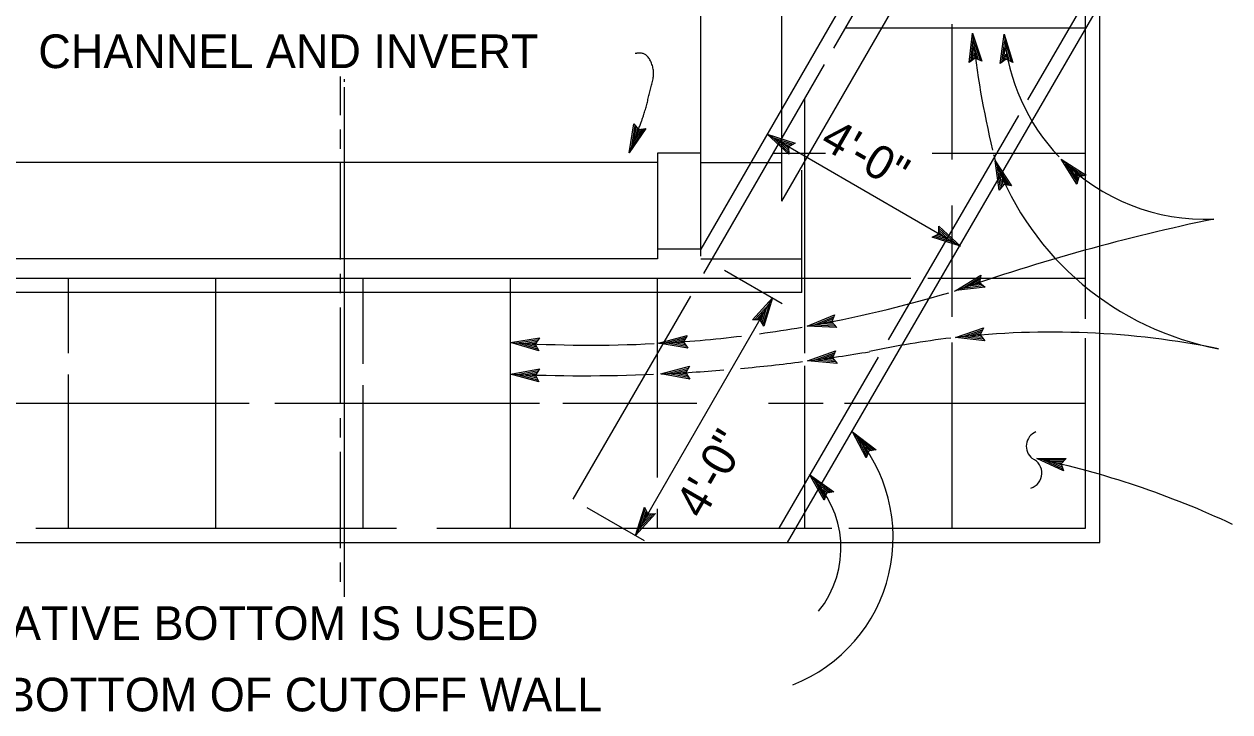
# Model space of a CAD drawing. Extents: x -894 to 866, y -472 to 714.
# Drawn here: x 203.4 to 454.2, y 290.5 to 433.5 of the extents above; entities that cross this region are included whole.
import ezdxf

# ---------------------------------------------------------------- set-up
doc = ezdxf.new("R2010")
doc.units = 0
doc.layers.add('df_CULV-BOX', color=7, linetype='Continuous')
doc.layers.add('df_CULV-BOX-anno', color=7, linetype='Continuous')

msp = doc.modelspace()

# ---------------------------------------------------------------- linework, layer by layer
at = {"layer": 'df_CULV-BOX'}
for p, q in [((344.18, 385.2), (344.18, 569.68)), ((360.99, 569.68), (360.99, 396.68)), ((427.18, 325.68), (427.18, 500.68)), ((407.18, 495.68), (344.18, 386.68)), ((418.21, 495.68), (360.99, 396.68)), ((388.9, 458.06), (371.8, 428.47)), ((424.18, 372.19), (424.18, 442.35)), ((427.18, 437.68), (362.18, 325.68)), ((424.18, 438.49), (412.14, 417.74)), ((374.23, 432.68), (424.18, 432.68)), ((396.5, 405.31), (396.5, 433.47)), ((369.85, 425.09), (344.73, 381.65)), ((365.86, 365.09), (365.86, 417.93)), ((410.26, 414.51), (383.17, 367.82)), ((344.18, 406.68), (335.18, 406.68)), ((335.18, 406.68), (335.18, 384.68)), ((359.2, 406.68), (370.13, 406.68)), ((392.29, 406.68), (424.18, 406.68)), ((335.18, 404.68), (182.18, 404.68)), ((344.18, 404.68), (360.99, 404.68)), ((365.18, 377.68), (365.18, 403.09)), ((396.5, 372.64), (396.5, 395.78)), ((344.18, 386.68), (335.18, 386.68)), ((335.18, 384.68), (141.18, 384.68)), ((344.2, 384.68), (365.18, 384.68)), ((70.51, 380.68), (387.85, 380.68)), ((212.66, 365.09), (212.66, 380.68)), ((243.3, 328.68), (243.3, 380.68)), ((273.94, 362.87), (273.94, 380.68)), ((304.58, 328.68), (304.58, 380.63)), ((335.22, 339.22), (335.22, 380.68)), ((391.4, 380.68), (424.18, 380.68)), ((365.18, 377.68), (141.18, 377.68)), ((342.02, 376.95), (317.6, 334.7)), ((396.5, 328.68), (396.5, 367.31)), ((424.18, 328.68), (424.18, 368.19)), ((381.07, 364.2), (360.45, 328.68)), ((365.86, 328.68), (365.86, 362.42)), ((212.66, 328.68), (212.66, 360.65)), ((273.94, 328.68), (273.94, 358.43)), ((193.89, 354.68), (250.26, 354.68)), ((255.59, 354.68), (310.62, 354.68)), ((315.51, 354.68), (343.38, 354.68)), ((358.26, 354.68), (369.66, 354.68)), ((374.09, 354.68), (424.18, 354.68)), ((335.22, 328.68), (335.22, 332.67)), ((205.88, 328.68), (280.89, 328.68)), ((289.32, 328.68), (371.43, 328.68)), ((374.98, 328.68), (424.18, 328.68)), ((-4.82, 325.68), (427.18, 325.68))]:
    msp.add_line(p, q, dxfattribs=at)
at = {"layer": 'df_CULV-BOX-anno'}
for p, q in [((400.01, 425.47), (400.69, 431.58)), ((400.69, 431.58), (400.69, 431.58)), ((400.69, 431.58), (402.66, 425.76)), ((400.34, 425.72), (400.84, 430.21)), ((400.84, 430.2), (402.28, 425.96)), ((406.45, 425.28), (407.3, 431.36)), ((406.79, 425.52), (407.41, 429.99)), ((407.3, 431.36), (407.3, 431.36)), ((407.3, 431.36), (409.11, 425.49)), ((407.41, 429.98), (408.73, 425.7)), ((401.25, 426.41), (400.01, 425.47)), ((400.67, 426), (400.98, 428.83)), ((400.98, 428.83), (401.91, 426.09)), ((401, 426.21), (401.13, 427.46)), ((401.13, 427.46), (401.53, 426.29)), ((402.66, 425.76), (401.25, 426.41)), ((407.13, 425.78), (407.52, 428.61)), ((407.46, 425.99), (407.63, 427.23)), ((407.52, 428.61), (408.37, 425.85)), ((407.63, 427.23), (408, 426.05)), ((400.01, 425.47), (400.01, 425.47)), ((402.66, 425.76), (402.66, 425.76)), ((407.72, 426.18), (406.45, 425.28)), ((406.45, 425.28), (406.45, 425.28)), ((409.11, 425.49), (407.72, 426.18)), ((409.11, 425.49), (409.11, 425.49)), ((269.99, 422.06), (269.99, 421.49)), ((269.99, 420.37), (269.99, 314.4)), ((329.32, 406.7), (330.26, 412.78)), ((332.75, 411.8), (329.32, 406.7)), ((329.82, 408), (330.51, 412.43)), ((332.34, 411.73), (329.82, 407.99)), ((330.26, 412.78), (330.26, 412.78)), ((330.26, 412.78), (331.21, 411.55)), ((330.32, 409.28), (330.77, 412.14)), ((331.92, 411.65), (330.32, 409.28)), ((330.83, 410.56), (331.02, 411.79)), ((331.53, 411.61), (330.83, 410.56)), ((331.21, 411.55), (332.75, 411.8)), ((332.75, 411.8), (332.75, 411.8)), ((357.97, 410.57), (398.21, 387.3)), ((362.49, 406.41), (357.97, 410.57)), ((357.97, 410.57), (357.97, 410.57)), ((357.97, 410.57), (363.83, 408.72)), ((362.48, 406.82), (359.16, 409.88)), ((359.17, 409.87), (363.44, 408.52)), ((362.46, 407.25), (360.36, 409.18)), ((360.36, 409.18), (363.12, 408.31)), ((329.32, 406.7), (329.32, 406.7)), ((362.48, 407.64), (361.55, 408.49)), ((361.55, 408.49), (362.73, 408.12)), ((363.83, 408.72), (362.47, 407.97)), ((362.47, 407.97), (362.49, 406.41)), ((362.49, 406.41), (362.49, 406.41)), ((363.83, 408.72), (363.83, 408.72)), ((406.29, 398.94), (405.44, 405.03)), ((405.44, 405.03), (405.44, 405.03)), ((405.44, 405.03), (408.79, 399.88)), ((406.29, 398.94), (405.44, 405.03)), ((405.44, 405.03), (405.44, 405.03)), ((405.44, 405.03), (408.79, 399.88)), ((422.42, 400.21), (419.17, 405.43)), ((419.17, 405.43), (419.17, 405.43)), ((419.17, 405.43), (424.32, 402.08)), ((422.42, 400.21), (419.17, 405.43)), ((419.17, 405.43), (419.17, 405.43)), ((419.17, 405.43), (424.32, 402.08)), ((422.52, 400.61), (420.13, 404.44)), ((422.52, 400.61), (420.13, 404.44)), ((420.14, 404.44), (423.9, 402)), ((420.14, 404.44), (423.9, 402)), ((406.55, 399.27), (405.92, 403.74)), ((406.55, 399.27), (405.92, 403.74)), ((405.93, 403.73), (408.37, 399.97)), ((405.93, 403.73), (408.37, 399.97)), ((406.8, 399.62), (406.41, 402.44)), ((406.41, 402.44), (407.98, 400.02)), ((406.8, 399.62), (406.41, 402.44)), ((406.41, 402.44), (407.98, 400.02)), ((422.61, 401.03), (421.1, 403.45)), ((421.1, 403.45), (423.53, 401.88)), ((422.61, 401.03), (421.1, 403.45)), ((421.1, 403.45), (423.53, 401.88)), ((422.73, 401.4), (422.07, 402.47)), ((422.07, 402.47), (423.11, 401.79)), ((422.73, 401.4), (422.07, 402.47)), ((422.07, 402.47), (423.11, 401.79)), ((422.81, 401.72), (422.42, 400.21)), ((422.81, 401.72), (422.42, 400.21)), ((424.32, 402.08), (422.81, 401.72)), ((424.32, 402.08), (422.81, 401.72)), ((424.32, 402.08), (424.32, 402.08)), ((424.32, 402.08), (424.32, 402.08)), ((407.26, 400.16), (406.29, 398.94)), ((407.26, 400.16), (406.29, 398.94)), ((406.29, 398.94), (406.29, 398.94)), ((406.29, 398.94), (406.29, 398.94)), ((407.06, 399.9), (406.89, 401.15)), ((406.89, 401.15), (407.56, 400.11)), ((407.06, 399.9), (406.89, 401.15)), ((406.89, 401.15), (407.56, 400.11)), ((408.79, 399.88), (407.26, 400.16)), ((408.79, 399.88), (407.26, 400.16)), ((408.79, 399.88), (408.79, 399.88)), ((408.79, 399.88), (408.79, 399.88)), ((422.42, 400.21), (422.42, 400.21)), ((422.42, 400.21), (422.42, 400.21)), ((393.71, 389.91), (393.69, 391.47)), ((393.69, 391.47), (393.69, 391.47)), ((393.69, 391.47), (398.21, 387.3)), ((392.35, 389.16), (393.71, 389.91)), ((398.21, 387.3), (392.35, 389.16)), ((392.35, 389.16), (392.35, 389.16)), ((397.01, 388), (392.74, 389.35)), ((395.82, 388.69), (393.06, 389.56)), ((394.63, 389.38), (393.45, 389.75)), ((393.7, 391.05), (397.02, 388)), ((393.7, 390.23), (394.63, 389.38)), ((393.72, 390.62), (395.82, 388.69)), ((398.21, 387.3), (398.21, 387.3)), ((349.09, 382.35), (361.15, 375.38)), ((397.23, 378.08), (402.46, 381.31)), ((397.23, 378.08), (402.46, 381.31)), ((402.46, 381.31), (402.14, 379.79)), ((402.46, 381.31), (402.14, 379.79)), ((402.46, 381.31), (402.46, 381.31)), ((402.46, 381.31), (402.46, 381.31)), ((403.34, 378.78), (397.23, 378.08)), ((403.34, 378.78), (397.23, 378.08)), ((398.54, 378.54), (402.36, 380.89)), ((398.54, 378.54), (402.36, 380.89)), ((403.02, 379.05), (398.54, 378.53)), ((403.02, 379.05), (398.54, 378.53)), ((399.84, 378.98), (402.31, 380.5)), ((399.84, 378.98), (402.31, 380.5)), ((402.68, 379.31), (399.84, 378.98)), ((402.68, 379.31), (399.84, 378.98)), ((401.15, 379.44), (402.2, 380.09)), ((401.15, 379.44), (402.2, 380.09)), ((402.4, 379.58), (401.15, 379.44)), ((402.4, 379.58), (401.15, 379.44)), ((402.14, 379.79), (403.34, 378.78)), ((402.14, 379.79), (403.34, 378.78)), ((403.34, 378.78), (403.34, 378.78)), ((403.34, 378.78), (403.34, 378.78)), ((330.61, 327.18), (359.14, 376.54)), ((354.98, 372.01), (359.14, 376.54)), ((359.14, 376.54), (357.29, 370.68)), ((359.14, 376.54), (359.14, 376.54)), ((397.23, 378.08), (397.23, 378.08)), ((397.23, 378.08), (397.23, 378.08)), ((355.39, 372.02), (358.45, 375.34)), ((355.82, 372.04), (357.75, 374.15)), ((357.75, 374.15), (356.88, 371.39)), ((358.45, 375.33), (357.09, 371.06)), ((356.54, 372.03), (354.98, 372.01)), ((354.98, 372.01), (354.98, 372.01)), ((356.21, 372.02), (357.06, 372.95)), ((357.29, 370.68), (356.54, 372.03)), ((357.06, 372.95), (356.69, 371.77)), ((366.34, 370.67), (372.02, 373.02)), ((366.34, 370.67), (372.02, 373.02)), ((367.71, 370.91), (371.85, 372.62)), ((367.71, 370.91), (371.85, 372.62)), ((369.06, 371.14), (371.73, 372.25)), ((369.06, 371.14), (371.73, 372.25)), ((370.42, 371.38), (371.56, 371.86)), ((370.42, 371.38), (371.56, 371.86)), ((371.68, 371.32), (370.42, 371.38)), ((371.68, 371.32), (370.42, 371.38)), ((372.02, 373.02), (371.46, 371.57)), ((372.02, 373.02), (371.46, 371.57)), ((371.46, 371.57), (372.48, 370.39)), ((371.46, 371.57), (372.48, 370.39)), ((372.02, 373.02), (372.02, 373.02)), ((372.02, 373.02), (372.02, 373.02)), ((335.41, 367.12), (341.33, 368.77)), ((335.41, 367.12), (341.33, 368.77)), ((341.33, 368.77), (340.6, 367.4)), ((341.33, 368.77), (340.6, 367.4)), ((341.33, 368.77), (341.33, 368.77)), ((341.33, 368.77), (341.33, 368.77)), ((357.29, 370.68), (357.29, 370.68)), ((372.48, 370.39), (366.34, 370.67)), ((366.34, 370.67), (366.34, 370.67)), ((372.48, 370.39), (366.34, 370.67)), ((366.34, 370.67), (366.34, 370.67)), ((372.21, 370.7), (367.7, 370.91)), ((372.21, 370.7), (367.7, 370.91)), ((371.91, 371.01), (369.06, 371.14)), ((371.91, 371.01), (369.06, 371.14)), ((372.48, 370.39), (372.48, 370.39)), ((372.48, 370.39), (372.48, 370.39)), ((397.17, 368.32), (402.98, 370.31)), ((397.17, 368.32), (402.98, 370.31)), ((397.17, 368.32), (402.98, 370.31)), ((398.55, 368.48), (402.79, 369.93)), ((398.55, 368.48), (402.79, 369.93)), ((398.55, 368.48), (402.79, 369.93)), ((399.91, 368.63), (402.65, 369.57)), ((399.91, 368.63), (402.65, 369.57)), ((399.91, 368.63), (402.65, 369.57)), ((401.29, 368.78), (402.46, 369.18)), ((401.29, 368.78), (402.46, 369.18)), ((401.29, 368.78), (402.46, 369.18)), ((402.54, 368.65), (401.29, 368.78)), ((402.54, 368.65), (401.29, 368.78)), ((402.54, 368.65), (401.29, 368.78)), ((402.98, 370.31), (402.33, 368.9)), ((402.98, 370.31), (402.33, 368.9)), ((402.98, 370.31), (402.33, 368.9)), ((402.33, 368.9), (403.28, 367.66)), ((402.33, 368.9), (403.28, 367.66)), ((402.33, 368.9), (403.28, 367.66)), ((402.98, 370.31), (402.98, 370.31)), ((402.98, 370.31), (402.98, 370.31)), ((402.98, 370.31), (402.98, 370.31)), ((304.58, 367.28), (310.65, 368.22)), ((304.58, 367.28), (310.65, 368.22)), ((310.48, 365.55), (304.58, 367.28)), ((304.58, 367.28), (304.58, 367.28)), ((310.48, 365.55), (304.58, 367.28)), ((304.58, 367.28), (304.58, 367.28)), ((310.29, 365.92), (305.96, 367.19)), ((310.29, 365.92), (305.96, 367.19)), ((305.97, 367.19), (310.4, 367.88)), ((305.97, 367.19), (310.4, 367.88)), ((307.34, 367.1), (310.2, 367.54)), ((307.34, 367.1), (310.2, 367.54)), ((310.08, 366.3), (307.34, 367.1)), ((310.08, 366.3), (307.34, 367.1)), ((308.72, 367.01), (309.94, 367.2)), ((308.72, 367.01), (309.94, 367.2)), ((309.92, 366.66), (308.72, 367.01)), ((309.92, 366.66), (308.72, 367.01)), ((310.65, 368.22), (309.77, 366.94)), ((310.65, 368.22), (309.77, 366.94)), ((309.77, 366.94), (310.48, 365.55)), ((309.77, 366.94), (310.48, 365.55)), ((310.65, 368.22), (310.65, 368.22)), ((310.65, 368.22), (310.65, 368.22)), ((341.48, 366.11), (335.41, 367.12)), ((335.41, 367.12), (335.41, 367.12)), ((341.48, 366.11), (335.41, 367.12)), ((335.41, 367.12), (335.41, 367.12)), ((341.24, 366.45), (336.79, 367.19)), ((341.24, 366.45), (336.79, 367.19)), ((336.8, 367.2), (341.12, 368.4)), ((336.8, 367.2), (341.12, 368.4)), ((338.17, 367.27), (340.96, 368.04)), ((338.17, 367.27), (340.96, 368.04)), ((340.99, 366.8), (338.17, 367.27)), ((340.99, 366.8), (338.17, 367.27)), ((339.55, 367.34), (340.74, 367.67)), ((339.55, 367.34), (340.74, 367.67)), ((340.79, 367.13), (339.55, 367.34)), ((340.79, 367.13), (339.55, 367.34)), ((340.6, 367.4), (341.48, 366.11)), ((340.6, 367.4), (341.48, 366.11)), ((403.28, 367.66), (397.17, 368.32)), ((397.17, 368.32), (397.17, 368.32)), ((403.28, 367.66), (397.17, 368.32)), ((397.17, 368.32), (397.17, 368.32)), ((403.28, 367.66), (397.17, 368.32)), ((397.17, 368.32), (397.17, 368.32)), ((403.02, 367.99), (398.54, 368.48)), ((403.02, 367.99), (398.54, 368.48)), ((403.02, 367.99), (398.54, 368.48)), ((402.75, 368.32), (399.91, 368.63)), ((402.75, 368.32), (399.91, 368.63)), ((402.75, 368.32), (399.91, 368.63)), ((403.28, 367.66), (403.28, 367.66)), ((403.28, 367.66), (403.28, 367.66)), ((403.28, 367.66), (403.28, 367.66)), ((310.48, 365.55), (310.48, 365.55)), ((310.48, 365.55), (310.48, 365.55)), ((341.48, 366.11), (341.48, 366.11)), ((341.48, 366.11), (341.48, 366.11)), ((366.4, 363.45), (372.18, 365.55)), ((366.4, 363.45), (372.18, 365.55)), ((367.78, 363.63), (371.99, 365.16)), ((367.78, 363.63), (371.99, 365.16)), ((369.14, 363.8), (371.86, 364.79)), ((369.14, 363.8), (371.86, 364.79)), ((371.99, 363.55), (369.14, 363.8)), ((371.99, 363.55), (369.14, 363.8)), ((370.51, 363.98), (371.68, 364.41)), ((370.51, 363.98), (371.68, 364.41)), ((371.77, 363.87), (370.51, 363.98)), ((371.77, 363.87), (370.51, 363.98)), ((372.18, 365.55), (371.56, 364.12)), ((372.18, 365.55), (371.56, 364.12)), ((371.56, 364.12), (372.53, 362.9)), ((371.56, 364.12), (372.53, 362.9)), ((372.18, 365.55), (372.18, 365.55)), ((372.18, 365.55), (372.18, 365.55)), ((304.58, 360.71), (310.63, 361.78)), ((304.58, 360.71), (310.63, 361.78)), ((305.97, 360.65), (310.38, 361.43)), ((305.97, 360.65), (310.38, 361.43)), ((310.63, 361.78), (309.78, 360.49)), ((310.63, 361.78), (309.78, 360.49)), ((310.63, 361.78), (310.63, 361.78)), ((310.63, 361.78), (310.63, 361.78)), ((335.88, 360.75), (341.81, 362.35)), ((335.88, 360.75), (341.81, 362.35)), ((337.27, 360.82), (341.59, 361.98)), ((337.27, 360.82), (341.59, 361.98)), ((338.64, 360.88), (341.43, 361.63)), ((338.64, 360.88), (341.43, 361.63)), ((340.02, 360.94), (341.21, 361.26)), ((340.02, 360.94), (341.21, 361.26)), ((341.81, 362.35), (341.07, 360.99)), ((341.81, 362.35), (341.07, 360.99)), ((341.81, 362.35), (341.81, 362.35)), ((341.81, 362.35), (341.81, 362.35)), ((372.53, 362.9), (366.4, 363.45)), ((366.4, 363.45), (366.4, 363.45)), ((372.53, 362.9), (366.4, 363.45)), ((366.4, 363.45), (366.4, 363.45)), ((372.27, 363.23), (367.77, 363.63)), ((372.27, 363.23), (367.77, 363.63)), ((372.53, 362.9), (372.53, 362.9)), ((372.53, 362.9), (372.53, 362.9)), ((310.52, 359.12), (304.58, 360.71)), ((304.58, 360.71), (304.58, 360.71)), ((310.52, 359.12), (304.58, 360.71)), ((304.58, 360.71), (304.58, 360.71)), ((310.32, 359.48), (305.96, 360.65)), ((310.32, 359.48), (305.96, 360.65)), ((307.34, 360.59), (310.19, 361.09)), ((307.34, 360.59), (310.19, 361.09)), ((310.1, 359.85), (307.34, 360.59)), ((310.1, 359.85), (307.34, 360.59)), ((308.72, 360.53), (309.94, 360.75)), ((308.72, 360.53), (309.94, 360.75)), ((309.94, 360.2), (308.72, 360.53)), ((309.94, 360.2), (308.72, 360.53)), ((309.78, 360.49), (310.52, 359.12)), ((309.78, 360.49), (310.52, 359.12)), ((310.52, 359.12), (310.52, 359.12)), ((310.52, 359.12), (310.52, 359.12)), ((341.93, 359.69), (335.88, 360.75)), ((335.88, 360.75), (335.88, 360.75)), ((341.93, 359.69), (335.88, 360.75)), ((335.88, 360.75), (335.88, 360.75)), ((341.7, 360.03), (337.26, 360.82)), ((341.7, 360.03), (337.26, 360.82)), ((341.45, 360.38), (338.64, 360.88)), ((341.45, 360.38), (338.64, 360.88)), ((341.26, 360.72), (340.02, 360.94)), ((341.26, 360.72), (340.02, 360.94)), ((341.07, 360.99), (341.93, 359.69)), ((341.07, 360.99), (341.93, 359.69)), ((341.93, 359.69), (341.93, 359.69)), ((341.93, 359.69), (341.93, 359.69)), ((378.6, 343.28), (375.77, 348.74)), ((375.77, 348.74), (375.77, 348.74)), ((375.77, 348.74), (380.65, 345)), ((378.74, 343.67), (376.66, 347.68)), ((376.67, 347.67), (380.22, 344.94)), ((378.86, 344.08), (377.55, 346.62)), ((377.55, 346.62), (379.84, 344.86)), ((379.01, 344.44), (378.43, 345.56)), ((378.43, 345.56), (379.42, 344.81)), ((379.12, 344.75), (378.6, 343.28)), ((380.65, 345), (379.12, 344.75)), ((380.65, 345), (380.65, 345)), ((378.6, 343.28), (378.6, 343.28)), ((414.07, 343.15), (420.21, 343.2)), ((419.66, 340.59), (414.07, 343.15)), ((414.07, 343.15), (414.07, 343.15)), ((419.52, 340.98), (415.42, 342.86)), ((415.43, 342.86), (419.91, 342.9)), ((416.77, 342.57), (419.66, 342.59)), ((419.37, 341.38), (416.77, 342.57)), ((418.12, 342.28), (419.36, 342.29)), ((419.27, 341.76), (418.12, 342.28)), ((420.21, 343.2), (419.15, 342.06)), ((419.15, 342.06), (419.66, 340.59)), ((420.21, 343.2), (420.21, 343.2)), ((369.87, 334.47), (366.83, 339.81)), ((366.83, 339.81), (366.83, 339.81)), ((366.83, 339.81), (371.85, 336.26)), ((369.99, 334.87), (367.76, 338.79)), ((367.77, 338.78), (371.42, 336.19)), ((419.66, 340.59), (419.66, 340.59)), ((370.1, 335.28), (368.69, 337.76)), ((368.69, 337.76), (371.05, 336.09)), ((370.24, 335.64), (369.61, 336.74)), ((369.61, 336.74), (370.62, 336.02)), ((371.85, 336.26), (370.33, 335.96)), ((371.85, 336.26), (371.85, 336.26)), ((370.33, 335.96), (369.87, 334.47)), ((369.87, 334.47), (369.87, 334.47)), ((320.52, 333.01), (332.42, 326.13)), ((330.61, 327.18), (332.46, 333.04)), ((334.77, 331.7), (330.61, 327.18)), ((331.3, 328.38), (332.65, 332.65)), ((334.36, 331.69), (331.3, 328.37)), ((331.99, 329.57), (332.87, 332.33)), ((333.93, 331.67), (331.99, 329.57)), ((332.46, 333.04), (332.46, 333.04)), ((332.46, 333.04), (333.21, 331.68)), ((332.69, 330.76), (333.06, 331.94)), ((333.54, 331.69), (332.69, 330.76)), ((333.21, 331.68), (334.77, 331.7)), ((334.77, 331.7), (334.77, 331.7)), ((330.61, 327.18), (330.61, 327.18))]:
    msp.add_line(p, q, dxfattribs=at)
for points in [[(269.18, 422.62), (269.18, 414.55)], [(269.18, 411.55), (269.18, 407.55)], [(269.18, 404.55), (269.18, 384.55)], [(269.18, 381.55), (269.18, 377.55)], [(269.18, 374.55), (269.18, 354.55)], [(269.18, 351.55), (269.18, 347.55)], [(269.18, 344.55), (269.18, 324.55)], [(269.18, 321.55), (269.18, 317.55)]]:
    msp.add_lwpolyline(points, dxfattribs=at)
for centre, radius, start, end in [((598.15, 453.22), 198.65, 186.2542, 193.3756), ((449.03, 434.78), 41.88, 184.678, 223.6127), ((598.15, 453.22), 198.65, 193.6361, 194.0394), ((463.29, 426.72), 61.79, 200.5531, 259.359), ((449.03, 434.78), 41.88, 224.5026, 272.5428), ((539.66, -31.76), 433.89, 101.8054, 109.1631), ((321.35, 626.22), 259.49, 279.9834, 286.6656), ((321.35, 626.22), 259.49, 286.9371, 287.0028), ((321.35, 626.22), 259.49, 277.7569, 279.7536), ((417.06, 191.53), 177.91, 78.7134, 96.4213), ((321.35, 626.22), 259.49, 266.2939, 272.9011), ((321.35, 626.22), 259.49, 273.1059, 276.9331), ((417.06, 191.53), 177.91, 96.7247, 102.2644), ((319.69, 718.56), 358.18, 277.4932, 279.5749), ((319.69, 718.56), 358.18, 272.5898, 274.6893), ((319.69, 718.56), 358.18, 275.2502, 277.3211), ((319.69, 718.56), 358.18, 267.5816, 272.3424), ((351.33, 326.73), 32.87, 291.4781, 42.0139), ((415.17, 345.71), 3.27, 112.6599, 231.5338), ((411.88, 340.13), 3.27, 287.3505, 67.3401), ((374.65, 158.4), 188.91, 64.8973, 77.9547), ((352.48, 324.53), 20.87, 321.0073, 46.7772)]:
    msp.add_arc(centre, radius, start, end, dxfattribs=at)
msp.add_open_spline([(329.32, 406.7), (331.27, 411.59), (332.66, 415.51), (333.65, 419.68), (334.69, 423.74), (332.98, 427.44), (330.52, 427.41), (330.57, 427.36)], degree=2, dxfattribs=at)

# ---------------------------------------------------------------- texts
for s, p in [('CHANNEL AND INVERT', (206.39, 424.33)), ('2-#4 IF ALTERNATIVE BOTTOM IS USED', (131.52, 305.43)), ('ALTERNATIVE BOTTOM OF CUTOFF WALL', (132.83, 290.59))]:
    msp.add_text(s, height=7, dxfattribs=at).set_placement(p)
for rotation, p in [(329.9728, (368.67, 408.09)), (59.9728, (344.59, 330.28))]:
    msp.add_text('4\'-0"', height=7, rotation=rotation, dxfattribs=at).set_placement(p)

doc.saveas('drawing.dxf')
